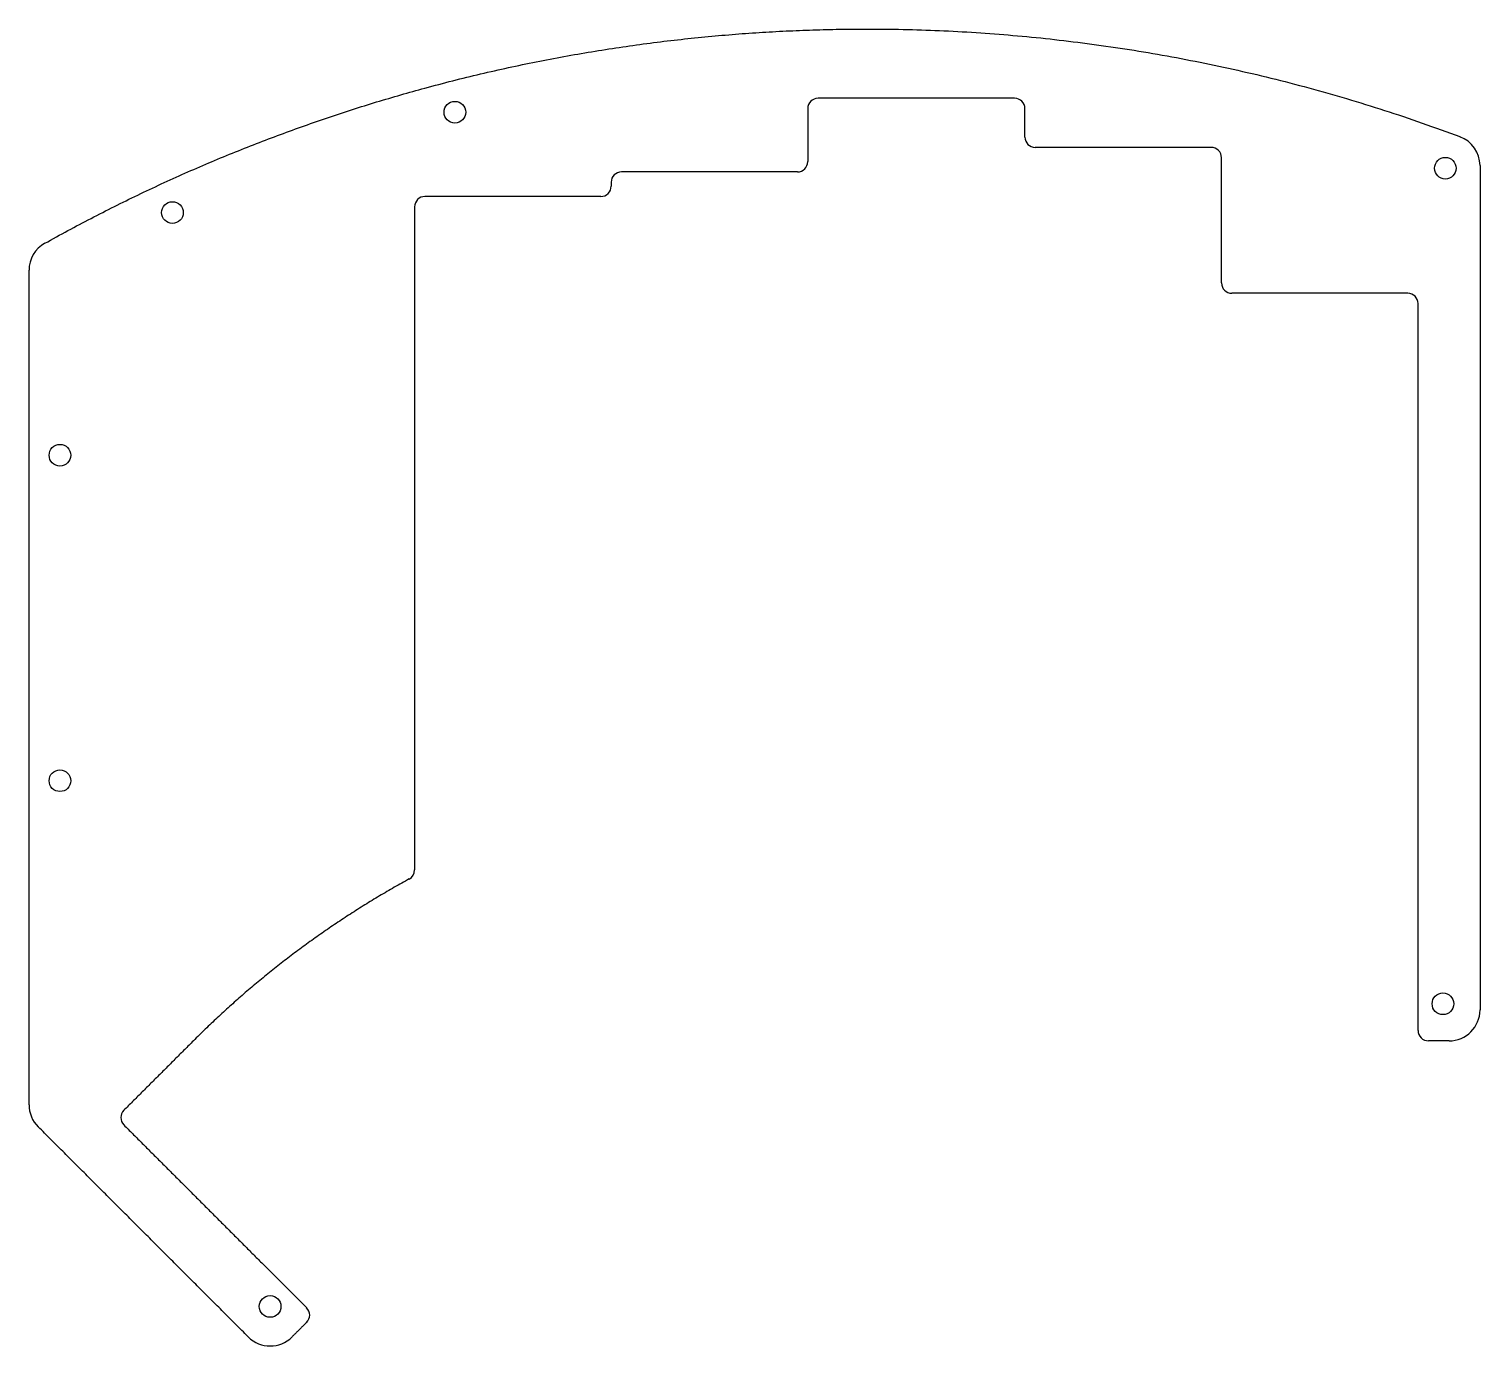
# Model space of a CAD drawing. Header units: millimetres. Extents: x -81 to 59, y 36 to 163.
import ezdxf

# ---------------------------------------------------------------- set-up
doc = ezdxf.new("R2010")
doc.units = ezdxf.units.MM
doc.header["$MEASUREMENT"] = 0
doc.layers.add('no kerf$OLED Guard', color=18, linetype='Continuous', true_color=0x000000)

msp = doc.modelspace()

# ---------------------------------------------------------------- linework, layer by layer
at = {"layer": 'no kerf$OLED Guard'}
msp.add_line((53.39, 77.06), (53.39, 79.58), dxfattribs=at)
for points in [[(14.29, 156.64), (-4.76, 156.64)], [(-5.76, 155.64), (-5.76, 150.5)], [(15.29, 152.88), (15.29, 155.64)], [(33.34, 151.88), (16.29, 151.88)], [(34.34, 138.74), (34.34, 150.88)], [(-6.76, 149.5), (-23.81, 149.5)], [(-24.81, 148.5), (-24.81, 148.12)], [(-25.81, 147.12), (-42.86, 147.12)], [(-43.86, 146.12), (-43.86, 81.86)], [(52.39, 137.74), (35.34, 137.74)], [(53.39, 116.69), (53.39, 136.74)], [(53.39, 99.64), (53.39, 116.69)], [(53.39, 79.59), (53.39, 99.64)], [(53.39, 66.3), (53.39, 77.06)], [(56.39, 65.3), (54.39, 65.3)], [(-58.57, 43.68), (-54.32, 39.44)]]:
    msp.add_lwpolyline(points, dxfattribs=at)
for centre in [(-39.96, 155.29), (56.03, 149.86), (-67.33, 145.56), (-78.23, 122.05), (-78.23, 90.51), (55.8, 68.89), (-57.86, 39.56)]:
    msp.add_circle(centre, 1.05, dxfattribs=at)
for centre, radius, start, end in [((-4.76, 155.64), 1, 90, 180), ((14.29, 155.64), 1, 0, 90), ((16.29, 152.88), 1, 180, 270), ((33.34, 150.88), 1, 0, 90), ((56.39, 150.11), 3, 360, 69.4116), ((-6.76, 150.5), 1, 270, 0), ((-23.81, 148.5), 1, 90, 180), ((-25.81, 148.12), 1, 270, 360), ((-42.86, 146.12), 1, 90, 180), ((-78.23, 139.97), 3, 119.2002, 180), ((-81.23, 139.97), 0.0000000116, 179.8653, 180.0448), ((35.34, 138.74), 1, 180, 270), ((52.39, 136.74), 1, 0, 90), ((-44.86, 81.86), 1, 298.7236, 0), ((52.39, 79.59), 1, 359.7937, 0), ((56.39, 68.3), 3, 270, 360), ((54.39, 66.3), 1, 180, 270), ((-78.23, 59.1), 3, 180, 225), ((-71.33, 57.86), 1, 135, 225), ((-55.03, 38.73), 1, 315, 45), ((-57.86, 38.73), 3, 225, 315)]:
    msp.add_arc(centre, radius, start, end, dxfattribs=at)
msp.add_rational_spline([(-42.86, 157.63), (-21.81, 163.35), (0, 163.35), (29.67, 163.35), (57.44, 152.92)], [1.02565667179, 1.0634256373, 1.12224713338, 1.0437254126, 1.0027192827], degree=2, knots=[-166.747941, -166.747941, -166.747941, -120.830541, -120.830541, -59.534697, -59.534697, -59.534697], dxfattribs=at)
for points, weights in [([(-79.69, 142.59), (-62.2, 152.37), (-42.86, 157.63)], [0.976341348201, 0.993249084393, 1.02565667179]), ([(-44.38, 80.99), (-55.96, 74.64), (-65.3, 65.3)], [1.02660838015, 1.03465193754, 1.06408245454])]:
    msp.add_rational_spline(points, weights, degree=2, dxfattribs=at)
for points in [[(59.39, 150.11), (59.39, 109.2), (59.39, 68.3)], [(-81.23, 65.3), (-81.23, 102.64), (-81.23, 139.97)], [(-81.23, 59.1), (-81.23, 62.2), (-81.23, 65.3)], [(-65.3, 65.3), (-68.67, 61.93), (-72.04, 58.57)], [(-59.98, 36.61), (-70.17, 46.8), (-80.35, 56.98)], [(-72.04, 57.15), (-65.3, 50.42), (-58.57, 43.68)], [(-54.32, 38.02), (-55.03, 37.32), (-55.74, 36.61)]]:
    msp.add_open_spline(points, degree=2, dxfattribs=at)

doc.saveas('drawing.dxf')
